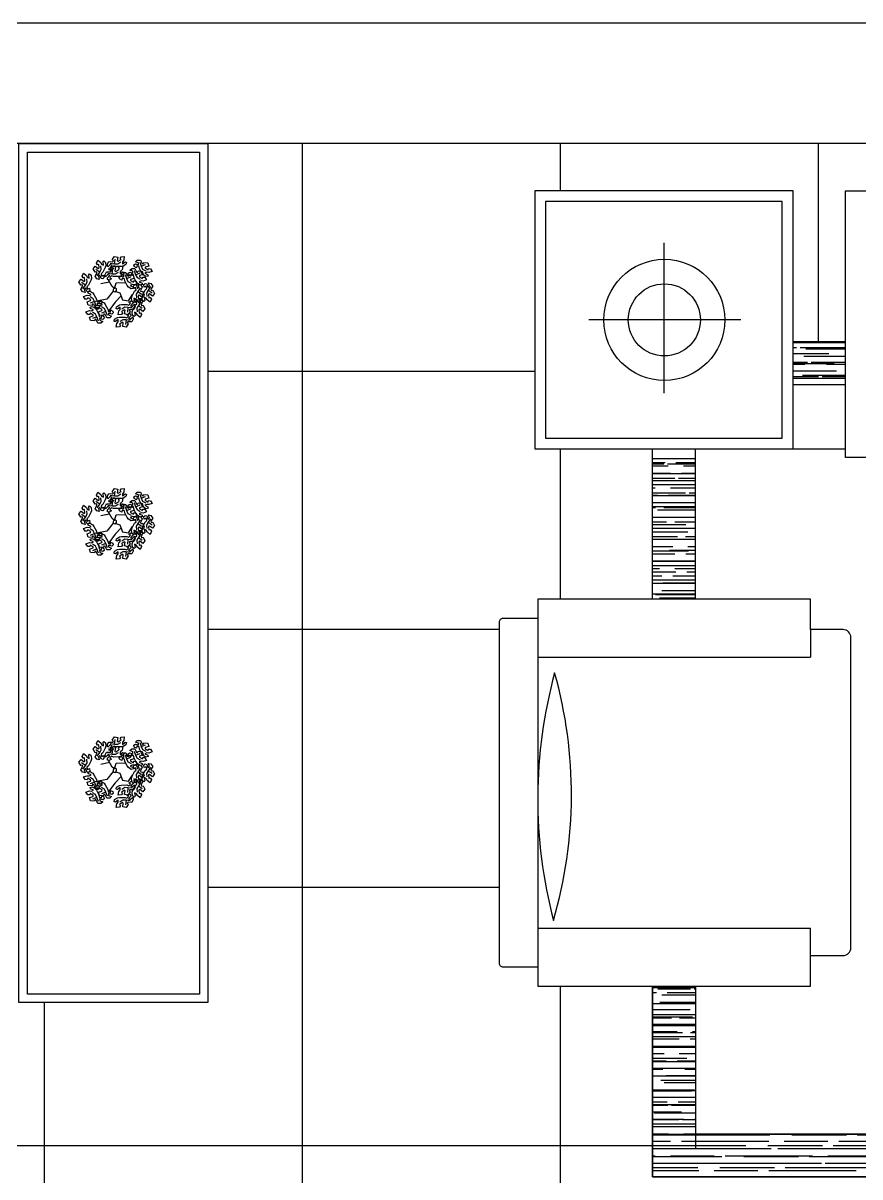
# Model space of a CAD drawing. Header units: millimetres. Extents: x 50914 to 68279, y -719533 to -710378.
# Drawn here: x 60329 to 62276, y -713061 to -710378 of the extents above; entities that cross this region are included whole.
import ezdxf

# ---------------------------------------------------------------- set-up
doc = ezdxf.new("R2010")
doc.units = ezdxf.units.MM
doc.header["$LTSCALE"] = 10
doc.layers.get('0').update_dxf_attribs({"linetype": 'CONTINUOUS'})
for name, color, linetype in [('__2', 30, 'CONTINUOUS'), ('__4', 38, 'CONTINUOUS'), ('____', 45, 'CONTINUOUS'), ('____0', 250, 'CONTINUOUS')]:
    doc.layers.add(name, color=color, linetype=linetype)
pattern_1 = [(360, (49432.39, 184483.225), (55.88, 25.4), [381, -50.8, 127, -25.4]), (360, (49466.172, 184495.925), (-25.4, 33.782), [76.2, -8.382, 152.4, -19.05]), (360, (49445.09, 184504.815), (132.08, 17.018), [203.2, -35.56, 101.6, -25.4])]

# ---------------------------------------------------------------- blocks, each defined once
blk = doc.blocks.new('BRANCHT', base_point=(1.548, 0.551))
for p, q in [((1.511, 0.64), (1.524, 0.662)), ((1.524, 0.662), (1.551, 0.661)), ((1.551, 0.661), (1.582, 0.622)), ((1.551, 0.661), (1.551, 0.661)), ((1.573, 0.682), (1.611, 0.684)), ((1.599, 0.643), (1.573, 0.682)), ((1.611, 0.684), (1.648, 0.656)), ((1.648, 0.656), (1.636, 0.607)), ((1.526, 0.607), (1.511, 0.64)), ((1.55, 0.627), (1.526, 0.607)), ((1.536, 0.471), (1.537, 0.5)), ((1.537, 0.5), (1.552, 0.572)), ((1.57, 0.598), (1.55, 0.627)), ((1.552, 0.572), (1.57, 0.598)), ((1.582, 0.622), (1.599, 0.643)), ((1.599, 0.582), (1.587, 0.538)), ((1.587, 0.538), (1.607, 0.492)), ((1.62, 0.64), (1.599, 0.582)), ((1.599, 0.582), (1.668, 0.562)), ((1.636, 0.537), (1.625, 0.526)), ((1.625, 0.526), (1.644, 0.481)), ((1.636, 0.607), (1.644, 0.59)), ((1.69, 0.518), (1.636, 0.537)), ((1.644, 0.59), (1.667, 0.602)), ((1.644, 0.481), (1.663, 0.492)), ((1.663, 0.492), (1.686, 0.474)), ((1.667, 0.602), (1.71, 0.563)), ((1.667, 0.602), (1.667, 0.602)), ((1.71, 0.563), (1.69, 0.518)), ((1.554, 0.427), (1.536, 0.471)), ((1.585, 0.414), (1.554, 0.427)), ((1.572, 0.474), (1.594, 0.431)), ((1.606, 0.467), (1.572, 0.474)), ((1.594, 0.431), (1.585, 0.414)), ((1.626, 0.447), (1.606, 0.467)), ((1.68, 0.427), (1.626, 0.447)), ((1.686, 0.474), (1.68, 0.427))]:
    blk.add_line(p, q)
blk = doc.blocks.new('AUDIT_I_070618214132-0')
at = {"xscale": 0.3048, "yscale": 0.3048, "zscale": 0.3048}
for p, rotation in [((-0.0689, 0.1303), 120), ((-0.0352, 0.0995), 120), ((0.0295, 0.0855), 60), ((0.0339, 0.1301), 60), ((-0.0259, 0.0583), 120), ((0.0948, 0.0764), 60), ((-0.0986, -0.0242), 240), ((0.0183, -0.0794), 300), ((0.0748, -0.0403), 300), ((-0.052, -0.095), 240), ((0.0913, -0.0822), 300)]:
    blk.add_blockref('BRANCHT', p, dxfattribs=dict(at, rotation=rotation))

msp = doc.modelspace()

# ---------------------------------------------------------------- hatches: boundary and pattern name
at = {"layer": '__2'}
h = msp.add_hatch(dxfattribs=at)
h.set_pattern_fill('AR-RROOF,_O', color=250, angle=180)
h.set_pattern_definition(pattern_1)
h.paths.add_polyline_path([(62120.3, -711118.8), (62120.3, -711218.8), (62242.1, -711218.8), (62242.1, -711118.8)])
h = msp.add_hatch(dxfattribs=at)
h.set_pattern_fill('AR-RROOF,_O', color=250, angle=180)
h.set_pattern_definition(pattern_1)
h.paths.add_polyline_path([(61793.5, -711717.2), (61893.5, -711717.2), (61893.5, -711379.4), (61793.5, -711379.4)])
h = msp.add_hatch(dxfattribs=at)
h.set_pattern_fill('AR-RROOF,_O', color=250, angle=180)
h.set_pattern_definition([(360, (49117.69, 184444.89), (55.88, 25.4), [381, -50.8, 127, -25.4]), (360, (49151.47, 184457.59), (-25.4, 33.782), [76.2, -8.382, 152.4, -19.05]), (360, (49130.389, 184466.48), (132.08, 17.018), [203.2, -35.56, 101.6, -25.4])])
h.paths.add_polyline_path([(65128.2, -712960.7), (61893.5, -712960.7), (61893.5, -712617.2), (61793.5, -712617.2), (61793.5, -713060.7), (65228.2, -713060.7), (65228.2, -712617.2), (65128.2, -712617.2)])

# ---------------------------------------------------------------- linework, layer by layer
at = {"ltscale": 60}
for p, q in [((66889.4, -710378.2), (53584.4, -710378.2)), ((66609.4, -710658.2), (57374.4, -710658.2))]:
    msp.add_line(p, q, dxfattribs=at)
at = {"layer": '__2', "color": 88}
for p, q in [((60525.3, -710939.1, 826.2), (60528.8, -710932.8, 826.2)), ((60526.7, -710944.7, 826.2), (60525.3, -710939.1, 826.2)), ((60532.3, -710939.6, 826.2), (60526.7, -710944.7, 826.2)), ((60528.8, -710932.8, 826.2), (60537.1, -710933, 826.2)), ((60530.9, -710947.2, 826.2), (60536.3, -710941.5, 826.2)), ((60532.2, -710936.4, 826.2), (60542.2, -710937.6, 826.2)), ((60536.3, -710941.5, 826.2), (60532.3, -710939.6, 826.2)), ((60537, -710928.2, 826.2), (60542, -710920.6, 826.2)), ((60539.6, -710931.3, 826.2), (60537, -710928.2, 826.2)), ((60537, -710928.2, 826.2), (60537, -710928.2, 826.2)), ((60537.1, -710933, 826.2), (60539.6, -710931.3, 826.2)), ((60542, -710920.6, 826.2), (60549.9, -710922.2, 826.2)), ((60542.2, -710937.6, 826.2), (60543.5, -710926.8, 826.2)), ((60542.2, -710937.6, 826.2), (60549.8, -710937.9, 826.2)), ((60549.9, -710922.2, 826.2), (60548.4, -710930.8, 826.2)), ((60548.4, -710930.8, 826.2), (60550.5, -710932, 826.2)), ((60549.8, -710937.9, 826.2), (60556.6, -710933.6, 826.2)), ((60550.5, -710932, 826.2), (60557.3, -710927.7, 826.2)), ((60554.9, -710925.2, 826.2), (60557.2, -710921.3, 826.2)), ((60557.3, -710927.7, 826.2), (60554.9, -710925.2, 826.2)), ((60557.2, -710921.3, 826.2), (60564.9, -710920.6, 826.2)), ((60560.7, -710932.9, 826.2), (60560.5, -710938, 826.2)), ((60560.5, -710938, 826.2), (60566.9, -710933.4, 826.2)), ((60563.4, -710929.2, 826.2), (60560.7, -710932.9, 826.2)), ((60568.7, -710939.2, 826.2), (60562.1, -710943.2, 826.2)), ((60564.9, -710920.6, 826.2), (60563.4, -710929.2, 826.2)), ((60566.9, -710933.4, 826.2), (60570, -710934.2, 826.2)), ((60570, -710934.2, 826.2), (60568.7, -710939.2, 826.2)), ((60520, -710962.5, 826.2), (60523.4, -710956.2, 826.2)), ((60521.3, -710968.1, 826.2), (60520, -710962.5, 826.2)), ((60526.9, -710963, 826.2), (60521.3, -710968.1, 826.2)), ((60523.4, -710956.2, 826.2), (60531.7, -710956.4, 826.2)), ((60525.5, -710970.6, 826.2), (60530.9, -710964.9, 826.2)), ((60526.8, -710959.8, 826.2), (60536.8, -710961, 826.2)), ((60530.9, -710964.9, 826.2), (60526.9, -710963, 826.2)), ((60529.9, -710951.8, 826.2), (60529.3, -710947.7, 826.2)), ((60533.8, -710953.1, 826.2), (60529.9, -710951.8, 826.2)), ((60530.9, -710947.2, 826.2), (60530.9, -710947.2, 826.2)), ((60535.1, -710965.8, 826.2), (60531, -710969.7, 826.2)), ((60531.6, -710951.6, 826.2), (60536.6, -710944, 826.2)), ((60534.2, -710954.7, 826.2), (60531.6, -710951.6, 826.2)), ((60531.6, -710951.6, 826.2), (60531.6, -710951.6, 826.2)), ((60531.7, -710956.4, 826.2), (60534.2, -710954.7, 826.2)), ((60538.7, -710949.7, 826.2), (60533.8, -710953.1, 826.2)), ((60539.8, -710967.6, 826.2), (60535.1, -710965.8, 826.2)), ((60540.4, -710942.4, 826.2), (60536.4, -710946.3, 826.2)), ((60536.4, -710946.3, 826.2), (60540.3, -710949.1, 826.2)), ((60536.8, -710961, 826.2), (60538.1, -710950.2, 826.2)), ((60536.8, -710961, 826.2), (60544.4, -710961.3, 826.2)), ((60538.2, -710943.5, 826.2), (60546.1, -710945, 826.2)), ((60551.9, -710967.4, 826.2), (60539.8, -710967.6, 826.2)), ((60545.2, -710944.2, 826.2), (60540.4, -710942.4, 826.2)), ((60544.5, -710945.6, 826.2), (60543, -710954.2, 826.2)), ((60543, -710954.2, 826.2), (60545.1, -710955.4, 826.2)), ((60544.4, -710961.3, 826.2), (60551.2, -710957, 826.2)), ((60545.1, -710955.4, 826.2), (60551.9, -710951.1, 826.2)), ((60557.3, -710944, 826.2), (60545.2, -710944.2, 826.2)), ((60551.1, -710948, 826.2), (60553.4, -710944.1, 826.2)), ((60553.5, -710950.5, 826.2), (60551.1, -710948, 826.2)), ((60556.7, -710966.6, 826.2), (60551.9, -710967.4, 826.2)), ((60553.4, -710944.1, 826.2), (60561.1, -710943.5, 826.2)), ((60555.3, -710956.3, 826.2), (60555.1, -710961.4, 826.2)), ((60555.1, -710961.4, 826.2), (60561.5, -710956.8, 826.2)), ((60558, -710952.6, 826.2), (60555.3, -710956.3, 826.2)), ((60563.3, -710962.6, 826.2), (60556.7, -710966.6, 826.2)), ((60562.1, -710943.2, 826.2), (60557.3, -710944, 826.2)), ((60561.1, -710943.5, 826.2), (60559.6, -710952.1, 826.2)), ((60561.5, -710956.8, 826.2), (60564.6, -710957.6, 826.2)), ((60564.6, -710957.6, 826.2), (60563.3, -710962.6, 826.2)), ((60530.6, -710980.3, 826.2), (60510.1, -710984.6, 826.2)), ((60526.1, -710974.6, 826.2), (60525.5, -710970.6, 826.2)), ((60525.5, -710970.6, 826.2), (60525.5, -710970.6, 826.2)), ((60530, -710975.9, 826.2), (60526.1, -710974.6, 826.2)), ((60536.3, -710990.8, 826.2), (60527.3, -710974.5, 826.2)), ((60534.9, -710972.5, 826.2), (60530, -710975.9, 826.2)), ((60531, -710969.7, 826.2), (60534.9, -710972.5, 826.2)), ((60541.8, -710994.9, 826.2), (60536.3, -710990.8, 826.2)), ((60541.8, -710994.9, 826.2), (60539.9, -710995.7, 826.2)), ((60541.8, -710994.9, 826.2), (60546, -710982.2, 826.2)), ((60544.3, -710994.6, 826.2), (60541.8, -710994.9, 826.2)), ((60546.9, -710996, 826.2), (60544.3, -710994.6, 826.2)), ((60546, -710982.2, 826.2), (60567.8, -710981.4, 826.2)), ((60524.5, -711020, 826.2), (60496.9, -711025.1, 826.2)), ((60538.9, -711001.3, 826.2), (60524.5, -711020, 826.2)), ((60539.9, -710995.7, 826.2), (60538.9, -710997.3, 826.2)), ((60538.9, -710997.3, 826.2), (60538.9, -711000.4, 826.2)), ((60538.9, -711000.4, 826.2), (60538.9, -711001.3, 826.2)), ((60538.9, -711001.3, 826.2), (60541.3, -711002.5, 826.2)), ((60541.3, -711002.5, 826.2), (60544.1, -711003.2, 826.2)), ((60557.4, -711012.5, 826.2), (60543.6, -711027.2, 826.2)), ((60544.1, -711003.2, 826.2), (60545.4, -711002.2, 826.2)), ((60545.4, -711002.2, 826.2), (60546.9, -710999.8, 826.2)), ((60545.4, -711002.2, 826.2), (60554.8, -711005.1, 826.2)), ((60546.9, -710999.8, 826.2), (60546.9, -710996, 826.2)), ((60554.8, -711005.1, 826.2), (60560.7, -711021.6, 826.2)), ((60560.7, -711021.6, 826.2), (60574.7, -711023.7, 826.2)), ((60574.7, -711023.7, 826.2), (60584.3, -711009.4, 826.2)), ((60543.6, -711027.2, 826.2), (60528.8, -711047, 826.2)), ((60545.6, -711042.5, 826.2), (60546.9, -711037.5, 826.2)), ((60548.7, -711043.3, 826.2), (60545.6, -711042.5, 826.2)), ((60546.9, -711037.5, 826.2), (60553.5, -711033.5, 826.2)), ((60555.1, -711038.6, 826.2), (60548.7, -711043.3, 826.2)), ((60550.7, -711056.1, 826.2), (60552.2, -711047.5, 826.2)), ((60552.2, -711047.5, 826.2), (60554.9, -711043.8, 826.2)), ((60553.5, -711033.5, 826.2), (60558.3, -711032.6, 826.2)), ((60554.9, -711043.8, 826.2), (60555.1, -711038.6, 826.2)), ((60558.3, -711032.6, 826.2), (60570.4, -711032.5, 826.2)), ((60565.1, -711044.6, 826.2), (60558.3, -711049, 826.2)), ((60558.3, -711049, 826.2), (60560.7, -711051.5, 826.2)), ((60565.8, -711038.8, 826.2), (60559, -711043.1, 826.2)), ((60567.2, -711045.9, 826.2), (60565.1, -711044.6, 826.2)), ((60565.7, -711054.5, 826.2), (60567.2, -711045.9, 826.2)), ((60573.4, -711039.1, 826.2), (60565.8, -711038.8, 826.2)), ((60570.4, -711032.5, 826.2), (60575.1, -711034.3, 826.2)), ((60573.4, -711039.1, 826.2), (60572.1, -711049.9, 826.2)), ((60583.4, -711040.3, 826.2), (60573.4, -711039.1, 826.2)), ((60578.6, -711048.5, 826.2), (60573.6, -711056.1, 826.2)), ((60575.1, -711034.3, 826.2), (60579.2, -711030.4, 826.2)), ((60575.3, -711027.5, 826.2), (60580.2, -711024.1, 826.2)), ((60579.2, -711030.4, 826.2), (60575.3, -711027.5, 826.2)), ((60578.5, -711043.7, 826.2), (60576, -711045.4, 826.2)), ((60576, -711045.4, 826.2), (60578.6, -711048.5, 826.2)), ((60586.8, -711043.9, 826.2), (60578.5, -711043.7, 826.2)), ((60578.6, -711048.5, 826.2), (60578.6, -711048.5, 826.2)), ((60584.7, -711029.5, 826.2), (60579.3, -711035.2, 826.2)), ((60579.3, -711035.2, 826.2), (60583.3, -711037.1, 826.2)), ((60580.2, -711024.1, 826.2), (60584.1, -711025.4, 826.2)), ((60583.3, -711037.1, 826.2), (60588.9, -711032, 826.2)), ((60584.1, -711025.4, 826.2), (60584.7, -711029.5, 826.2)), ((60584.7, -711029.5, 826.2), (60584.7, -711029.5, 826.2)), ((60590.2, -711037.5, 826.2), (60586.8, -711043.9, 826.2)), ((60588.9, -711032, 826.2), (60590.2, -711037.5, 826.2)), ((60541.1, -711071.6, 826.2), (60542.3, -711066.5, 826.2)), ((60544.1, -711072.3, 826.2), (60541.1, -711071.6, 826.2)), ((60542.3, -711066.5, 826.2), (60548.9, -711062.5, 826.2)), ((60550.5, -711067.7, 826.2), (60544.1, -711072.3, 826.2)), ((60547.6, -711076.5, 826.2), (60550.3, -711072.9, 826.2)), ((60548.9, -711062.5, 826.2), (60553.7, -711061.7, 826.2)), ((60550.3, -711072.9, 826.2), (60550.5, -711067.7, 826.2)), ((60558.4, -711055.4, 826.2), (60550.7, -711056.1, 826.2)), ((60553.7, -711061.7, 826.2), (60565.9, -711061.6, 826.2)), ((60560.5, -711073.7, 826.2), (60553.7, -711078.1, 826.2)), ((60561.3, -711067.8, 826.2), (60554.5, -711072.2, 826.2)), ((60560.7, -711051.5, 826.2), (60558.4, -711055.4, 826.2)), ((60562.6, -711075, 826.2), (60560.5, -711073.7, 826.2)), ((60561.1, -711083.6, 826.2), (60562.6, -711075, 826.2)), ((60568.9, -711068.2, 826.2), (60561.3, -711067.8, 826.2)), ((60573.6, -711056.1, 826.2), (60565.7, -711054.5, 826.2)), ((60565.9, -711061.6, 826.2), (60570.6, -711063.4, 826.2)), ((60568.9, -711068.2, 826.2), (60567.5, -711079, 826.2)), ((60578.8, -711069.4, 826.2), (60568.9, -711068.2, 826.2)), ((60570.6, -711063.4, 826.2), (60574.7, -711059.5, 826.2)), ((60570.8, -711056.6, 826.2), (60575.7, -711053.2, 826.2)), ((60574.7, -711059.5, 826.2), (60570.8, -711056.6, 826.2)), ((60573.9, -711072.8, 826.2), (60571.5, -711074.4, 826.2)), ((60571.5, -711074.4, 826.2), (60574, -711077.6, 826.2)), ((60582.2, -711073, 826.2), (60573.9, -711072.8, 826.2)), ((60580.2, -711058.6, 826.2), (60574.8, -711064.3, 826.2)), ((60574.8, -711064.3, 826.2), (60578.8, -711066.2, 826.2)), ((60575.7, -711053.2, 826.2), (60579.6, -711054.5, 826.2)), ((60578.8, -711066.2, 826.2), (60584.4, -711061.1, 826.2)), ((60579.6, -711054.5, 826.2), (60580.2, -711058.6, 826.2)), ((60580.2, -711058.6, 826.2), (60580.2, -711058.6, 826.2)), ((60585.7, -711066.6, 826.2), (60582.2, -711073, 826.2)), ((60584.4, -711061.1, 826.2), (60585.7, -711066.6, 826.2)), ((60546.1, -711085.1, 826.2), (60547.6, -711076.5, 826.2)), ((60553.8, -711084.5, 826.2), (60546.1, -711085.1, 826.2)), ((60553.7, -711078.1, 826.2), (60556.1, -711080.6, 826.2)), ((60556.1, -711080.6, 826.2), (60553.8, -711084.5, 826.2)), ((60569, -711085.1, 826.2), (60561.1, -711083.6, 826.2)), ((60574, -711077.6, 826.2), (60569, -711085.1, 826.2)), ((60574, -711077.6, 826.2), (60574, -711077.6, 826.2)), ((60525.3, -711478.6, 826.2), (60528.8, -711472.2, 826.2)), ((60528.8, -711472.2, 826.2), (60537.1, -711472.4, 826.2)), ((60532.2, -711475.8, 826.2), (60542.2, -711477, 826.2)), ((60537, -711467.6, 826.2), (60542, -711460, 826.2)), ((60539.6, -711470.7, 826.2), (60537, -711467.6, 826.2)), ((60537, -711467.6, 826.2), (60537, -711467.6, 826.2)), ((60537.1, -711472.4, 826.2), (60539.6, -711470.7, 826.2)), ((60542, -711460, 826.2), (60549.9, -711461.6, 826.2)), ((60542.2, -711477, 826.2), (60543.5, -711466.2, 826.2)), ((60542.2, -711477, 826.2), (60549.8, -711477.3, 826.2)), ((60549.9, -711461.6, 826.2), (60548.4, -711470.2, 826.2)), ((60548.4, -711470.2, 826.2), (60550.5, -711471.4, 826.2)), ((60549.8, -711477.3, 826.2), (60556.6, -711473, 826.2)), ((60550.5, -711471.4, 826.2), (60557.3, -711467.1, 826.2)), ((60554.9, -711464.6, 826.2), (60557.2, -711460.7, 826.2)), ((60557.3, -711467.1, 826.2), (60554.9, -711464.6, 826.2)), ((60557.2, -711460.7, 826.2), (60564.9, -711460, 826.2)), ((60560.7, -711472.3, 826.2), (60560.5, -711477.5, 826.2)), ((60560.5, -711477.5, 826.2), (60566.9, -711472.8, 826.2)), ((60563.4, -711468.6, 826.2), (60560.7, -711472.3, 826.2)), ((60564.9, -711460, 826.2), (60563.4, -711468.6, 826.2)), ((60566.9, -711472.8, 826.2), (60570, -711473.6, 826.2)), ((60570, -711473.6, 826.2), (60568.7, -711478.6, 826.2)), ((60520, -711502, 826.2), (60523.4, -711495.6, 826.2)), ((60521.3, -711507.5, 826.2), (60520, -711502, 826.2)), ((60526.9, -711502.4, 826.2), (60521.3, -711507.5, 826.2)), ((60523.4, -711495.6, 826.2), (60531.7, -711495.8, 826.2)), ((60526.7, -711484.1, 826.2), (60525.3, -711478.6, 826.2)), ((60525.5, -711510, 826.2), (60530.9, -711504.3, 826.2)), ((60532.3, -711479, 826.2), (60526.7, -711484.1, 826.2)), ((60526.8, -711499.2, 826.2), (60536.8, -711500.4, 826.2)), ((60530.9, -711504.3, 826.2), (60526.9, -711502.4, 826.2)), ((60529.9, -711491.2, 826.2), (60529.3, -711487.2, 826.2)), ((60533.8, -711492.5, 826.2), (60529.9, -711491.2, 826.2)), ((60530.9, -711486.6, 826.2), (60536.3, -711480.9, 826.2)), ((60530.9, -711486.6, 826.2), (60530.9, -711486.6, 826.2)), ((60535.1, -711505.2, 826.2), (60531, -711509.1, 826.2)), ((60531.6, -711491, 826.2), (60536.6, -711483.4, 826.2)), ((60534.2, -711494.1, 826.2), (60531.6, -711491, 826.2)), ((60531.6, -711491, 826.2), (60531.6, -711491, 826.2)), ((60531.7, -711495.8, 826.2), (60534.2, -711494.1, 826.2)), ((60536.3, -711480.9, 826.2), (60532.3, -711479, 826.2)), ((60538.7, -711489.1, 826.2), (60533.8, -711492.5, 826.2)), ((60539.8, -711507, 826.2), (60535.1, -711505.2, 826.2)), ((60540.4, -711481.8, 826.2), (60536.4, -711485.7, 826.2)), ((60536.4, -711485.7, 826.2), (60540.3, -711488.6, 826.2)), ((60536.8, -711500.4, 826.2), (60538.1, -711489.6, 826.2)), ((60536.8, -711500.4, 826.2), (60544.4, -711500.7, 826.2)), ((60538.2, -711482.9, 826.2), (60546.1, -711484.5, 826.2)), ((60545.2, -711483.6, 826.2), (60540.4, -711481.8, 826.2)), ((60544.5, -711485, 826.2), (60543, -711493.6, 826.2)), ((60543, -711493.6, 826.2), (60545.1, -711494.8, 826.2)), ((60544.4, -711500.7, 826.2), (60551.2, -711496.4, 826.2)), ((60545.1, -711494.8, 826.2), (60551.9, -711490.5, 826.2)), ((60557.3, -711483.5, 826.2), (60545.2, -711483.6, 826.2)), ((60551.1, -711487.5, 826.2), (60553.4, -711483.6, 826.2)), ((60553.5, -711489.9, 826.2), (60551.1, -711487.5, 826.2)), ((60553.4, -711483.6, 826.2), (60561.1, -711482.9, 826.2)), ((60555.3, -711495.7, 826.2), (60555.1, -711500.8, 826.2)), ((60555.1, -711500.8, 826.2), (60561.5, -711496.2, 826.2)), ((60558, -711492, 826.2), (60555.3, -711495.7, 826.2)), ((60563.3, -711502, 826.2), (60556.7, -711506, 826.2)), ((60562.1, -711482.6, 826.2), (60557.3, -711483.5, 826.2)), ((60561.1, -711482.9, 826.2), (60559.6, -711491.5, 826.2)), ((60561.5, -711496.2, 826.2), (60564.6, -711497, 826.2)), ((60568.7, -711478.6, 826.2), (60562.1, -711482.6, 826.2)), ((60564.6, -711497, 826.2), (60563.3, -711502, 826.2)), ((60530.6, -711519.8, 826.2), (60510.1, -711524, 826.2)), ((60526.1, -711514.1, 826.2), (60525.5, -711510, 826.2)), ((60525.5, -711510, 826.2), (60525.5, -711510, 826.2)), ((60530, -711515.3, 826.2), (60526.1, -711514.1, 826.2)), ((60536.3, -711530.2, 826.2), (60527.3, -711513.9, 826.2)), ((60534.9, -711511.9, 826.2), (60530, -711515.3, 826.2)), ((60531, -711509.1, 826.2), (60534.9, -711511.9, 826.2)), ((60541.8, -711534.4, 826.2), (60536.3, -711530.2, 826.2)), ((60551.9, -711506.8, 826.2), (60539.8, -711507, 826.2)), ((60541.8, -711534.4, 826.2), (60546, -711521.6, 826.2)), ((60546, -711521.6, 826.2), (60567.8, -711520.8, 826.2)), ((60556.7, -711506, 826.2), (60551.9, -711506.8, 826.2)), ((60538.9, -711540.7, 826.2), (60524.5, -711559.5, 826.2)), ((60539.9, -711535.1, 826.2), (60538.9, -711536.8, 826.2)), ((60538.9, -711536.8, 826.2), (60538.9, -711539.8, 826.2)), ((60538.9, -711539.8, 826.2), (60538.9, -711540.7, 826.2)), ((60538.9, -711540.7, 826.2), (60541.3, -711541.9, 826.2)), ((60541.8, -711534.4, 826.2), (60539.9, -711535.1, 826.2)), ((60541.3, -711541.9, 826.2), (60544.1, -711542.7, 826.2)), ((60544.3, -711534, 826.2), (60541.8, -711534.4, 826.2)), ((60557.4, -711551.9, 826.2), (60543.6, -711566.7, 826.2)), ((60544.1, -711542.7, 826.2), (60545.4, -711541.6, 826.2)), ((60546.9, -711535.5, 826.2), (60544.3, -711534, 826.2)), ((60545.4, -711541.6, 826.2), (60546.9, -711539.2, 826.2)), ((60545.4, -711541.6, 826.2), (60554.8, -711544.6, 826.2)), ((60546.9, -711539.2, 826.2), (60546.9, -711535.5, 826.2)), ((60554.8, -711544.6, 826.2), (60560.7, -711561, 826.2)), ((60574.7, -711563.1, 826.2), (60584.3, -711548.8, 826.2)), ((60524.5, -711559.5, 826.2), (60496.9, -711564.6, 826.2)), ((60543.6, -711566.7, 826.2), (60528.8, -711586.4, 826.2)), ((60545.6, -711581.9, 826.2), (60546.9, -711576.9, 826.2)), ((60548.7, -711582.7, 826.2), (60545.6, -711581.9, 826.2)), ((60546.9, -711576.9, 826.2), (60553.5, -711572.9, 826.2)), ((60555.1, -711578.1, 826.2), (60548.7, -711582.7, 826.2)), ((60552.2, -711586.9, 826.2), (60554.9, -711583.2, 826.2)), ((60553.5, -711572.9, 826.2), (60558.3, -711572.1, 826.2)), ((60554.9, -711583.2, 826.2), (60555.1, -711578.1, 826.2)), ((60558.3, -711572.1, 826.2), (60570.4, -711571.9, 826.2)), ((60565.1, -711584.1, 826.2), (60558.3, -711588.4, 826.2)), ((60565.8, -711578.2, 826.2), (60559, -711582.5, 826.2)), ((60560.7, -711561, 826.2), (60574.7, -711563.1, 826.2)), ((60567.2, -711585.3, 826.2), (60565.1, -711584.1, 826.2)), ((60565.7, -711593.9, 826.2), (60567.2, -711585.3, 826.2)), ((60573.4, -711578.5, 826.2), (60565.8, -711578.2, 826.2)), ((60570.4, -711571.9, 826.2), (60575.1, -711573.7, 826.2)), ((60573.4, -711578.5, 826.2), (60572.1, -711589.3, 826.2)), ((60583.4, -711579.7, 826.2), (60573.4, -711578.5, 826.2)), ((60575.1, -711573.7, 826.2), (60579.2, -711569.8, 826.2)), ((60575.3, -711567, 826.2), (60580.2, -711563.6, 826.2)), ((60579.2, -711569.8, 826.2), (60575.3, -711567, 826.2)), ((60578.5, -711583.1, 826.2), (60576, -711584.8, 826.2)), ((60576, -711584.8, 826.2), (60578.6, -711587.9, 826.2)), ((60586.8, -711583.3, 826.2), (60578.5, -711583.1, 826.2)), ((60584.7, -711568.9, 826.2), (60579.3, -711574.6, 826.2)), ((60579.3, -711574.6, 826.2), (60583.3, -711576.5, 826.2)), ((60580.2, -711563.6, 826.2), (60584.1, -711564.8, 826.2)), ((60583.3, -711576.5, 826.2), (60588.9, -711571.4, 826.2)), ((60584.1, -711564.8, 826.2), (60584.7, -711568.9, 826.2)), ((60584.7, -711568.9, 826.2), (60584.7, -711568.9, 826.2)), ((60590.2, -711577, 826.2), (60586.8, -711583.3, 826.2)), ((60588.9, -711571.4, 826.2), (60590.2, -711577, 826.2)), ((60541.1, -711611, 826.2), (60542.3, -711606, 826.2)), ((60544.1, -711611.8, 826.2), (60541.1, -711611, 826.2)), ((60542.3, -711606, 826.2), (60548.9, -711602, 826.2)), ((60550.5, -711607.1, 826.2), (60544.1, -711611.8, 826.2)), ((60547.6, -711616, 826.2), (60550.3, -711612.3, 826.2)), ((60548.9, -711602, 826.2), (60553.7, -711601.1, 826.2)), ((60550.3, -711612.3, 826.2), (60550.5, -711607.1, 826.2)), ((60550.7, -711595.5, 826.2), (60552.2, -711586.9, 826.2)), ((60558.4, -711594.8, 826.2), (60550.7, -711595.5, 826.2)), ((60553.7, -711601.1, 826.2), (60565.9, -711601, 826.2)), ((60561.3, -711607.3, 826.2), (60554.5, -711611.6, 826.2)), ((60558.3, -711588.4, 826.2), (60560.7, -711590.9, 826.2)), ((60560.7, -711590.9, 826.2), (60558.4, -711594.8, 826.2)), ((60568.9, -711607.6, 826.2), (60561.3, -711607.3, 826.2)), ((60573.6, -711595.5, 826.2), (60565.7, -711593.9, 826.2)), ((60565.9, -711601, 826.2), (60570.6, -711602.8, 826.2)), ((60568.9, -711607.6, 826.2), (60567.5, -711618.4, 826.2)), ((60578.8, -711608.8, 826.2), (60568.9, -711607.6, 826.2)), ((60570.6, -711602.8, 826.2), (60574.7, -711598.9, 826.2)), ((60570.8, -711596, 826.2), (60575.7, -711592.7, 826.2)), ((60574.7, -711598.9, 826.2), (60570.8, -711596, 826.2)), ((60573.9, -711612.2, 826.2), (60571.5, -711613.9, 826.2)), ((60578.6, -711587.9, 826.2), (60573.6, -711595.5, 826.2)), ((60582.2, -711612.4, 826.2), (60573.9, -711612.2, 826.2)), ((60580.2, -711598, 826.2), (60574.8, -711603.7, 826.2)), ((60574.8, -711603.7, 826.2), (60578.8, -711605.6, 826.2)), ((60575.7, -711592.7, 826.2), (60579.6, -711593.9, 826.2)), ((60578.6, -711587.9, 826.2), (60578.6, -711587.9, 826.2)), ((60578.8, -711605.6, 826.2), (60584.4, -711600.5, 826.2)), ((60579.6, -711593.9, 826.2), (60580.2, -711598, 826.2)), ((60580.2, -711598, 826.2), (60580.2, -711598, 826.2)), ((60585.7, -711606, 826.2), (60582.2, -711612.4, 826.2)), ((60584.4, -711600.5, 826.2), (60585.7, -711606, 826.2)), ((60546.1, -711624.6, 826.2), (60547.6, -711616, 826.2)), ((60553.8, -711623.9, 826.2), (60546.1, -711624.6, 826.2)), ((60560.5, -711613.2, 826.2), (60553.7, -711617.5, 826.2)), ((60553.7, -711617.5, 826.2), (60556.1, -711620, 826.2)), ((60556.1, -711620, 826.2), (60553.8, -711623.9, 826.2)), ((60562.6, -711614.4, 826.2), (60560.5, -711613.2, 826.2)), ((60561.1, -711623, 826.2), (60562.6, -711614.4, 826.2)), ((60569, -711624.6, 826.2), (60561.1, -711623, 826.2)), ((60574, -711617, 826.2), (60569, -711624.6, 826.2)), ((60571.5, -711613.9, 826.2), (60574, -711617, 826.2)), ((60574, -711617, 826.2), (60574, -711617, 826.2)), ((60537, -712045.1, 826.2), (60542, -712037.5, 826.2)), ((60542, -712037.5, 826.2), (60549.9, -712039.1, 826.2)), ((60549.9, -712039.1, 826.2), (60548.4, -712047.7, 826.2)), ((60554.9, -712042.1, 826.2), (60557.2, -712038.2, 826.2)), ((60557.2, -712038.2, 826.2), (60564.9, -712037.5, 826.2)), ((60564.9, -712037.5, 826.2), (60563.4, -712046.1, 826.2)), ((60525.3, -712056.1, 826.2), (60528.8, -712049.7, 826.2)), ((60526.7, -712061.6, 826.2), (60525.3, -712056.1, 826.2)), ((60532.3, -712056.5, 826.2), (60526.7, -712061.6, 826.2)), ((60528.8, -712049.7, 826.2), (60537.1, -712049.9, 826.2)), ((60529.9, -712068.7, 826.2), (60529.3, -712064.7, 826.2)), ((60530.9, -712064.1, 826.2), (60536.3, -712058.4, 826.2)), ((60530.9, -712064.1, 826.2), (60530.9, -712064.1, 826.2)), ((60531.6, -712068.5, 826.2), (60536.6, -712060.9, 826.2)), ((60534.2, -712071.6, 826.2), (60531.6, -712068.5, 826.2)), ((60531.6, -712068.5, 826.2), (60531.6, -712068.5, 826.2)), ((60532.2, -712053.3, 826.2), (60542.2, -712054.5, 826.2)), ((60536.3, -712058.4, 826.2), (60532.3, -712056.5, 826.2)), ((60538.7, -712066.6, 826.2), (60533.8, -712070, 826.2)), ((60540.4, -712059.3, 826.2), (60536.4, -712063.2, 826.2)), ((60536.4, -712063.2, 826.2), (60540.3, -712066.1, 826.2)), ((60536.8, -712077.9, 826.2), (60538.1, -712067.1, 826.2)), ((60539.6, -712048.2, 826.2), (60537, -712045.1, 826.2)), ((60537, -712045.1, 826.2), (60537, -712045.1, 826.2)), ((60537.1, -712049.9, 826.2), (60539.6, -712048.2, 826.2)), ((60538.2, -712060.4, 826.2), (60546.1, -712062, 826.2)), ((60545.2, -712061.1, 826.2), (60540.4, -712059.3, 826.2)), ((60542.2, -712054.5, 826.2), (60543.5, -712043.7, 826.2)), ((60542.2, -712054.5, 826.2), (60549.8, -712054.8, 826.2)), ((60544.5, -712062.5, 826.2), (60543, -712071.1, 826.2)), ((60545.1, -712072.3, 826.2), (60551.9, -712068, 826.2)), ((60557.3, -712060.9, 826.2), (60545.2, -712061.1, 826.2)), ((60548.4, -712047.7, 826.2), (60550.5, -712048.9, 826.2)), ((60549.8, -712054.8, 826.2), (60556.6, -712050.5, 826.2)), ((60550.5, -712048.9, 826.2), (60557.3, -712044.6, 826.2)), ((60551.1, -712065, 826.2), (60553.4, -712061, 826.2)), ((60553.5, -712067.4, 826.2), (60551.1, -712065, 826.2)), ((60553.4, -712061, 826.2), (60561.1, -712060.4, 826.2)), ((60557.3, -712044.6, 826.2), (60554.9, -712042.1, 826.2)), ((60562.1, -712060.1, 826.2), (60557.3, -712060.9, 826.2)), ((60561.1, -712060.4, 826.2), (60559.6, -712069, 826.2)), ((60560.7, -712049.8, 826.2), (60560.5, -712055, 826.2)), ((60560.5, -712055, 826.2), (60566.9, -712050.3, 826.2)), ((60563.4, -712046.1, 826.2), (60560.7, -712049.8, 826.2)), ((60568.7, -712056.1, 826.2), (60562.1, -712060.1, 826.2)), ((60566.9, -712050.3, 826.2), (60570, -712051.1, 826.2)), ((60570, -712051.1, 826.2), (60568.7, -712056.1, 826.2)), ((60520, -712079.5, 826.2), (60523.4, -712073.1, 826.2)), ((60521.3, -712085, 826.2), (60520, -712079.5, 826.2)), ((60526.9, -712079.9, 826.2), (60521.3, -712085, 826.2)), ((60523.4, -712073.1, 826.2), (60531.7, -712073.3, 826.2)), ((60525.5, -712087.5, 826.2), (60530.9, -712081.8, 826.2)), ((60526.1, -712091.6, 826.2), (60525.5, -712087.5, 826.2)), ((60525.5, -712087.5, 826.2), (60525.5, -712087.5, 826.2)), ((60530, -712092.8, 826.2), (60526.1, -712091.6, 826.2)), ((60526.8, -712076.7, 826.2), (60536.8, -712077.9, 826.2)), ((60530.9, -712081.8, 826.2), (60526.9, -712079.9, 826.2)), ((60536.3, -712107.7, 826.2), (60527.3, -712091.4, 826.2)), ((60533.8, -712070, 826.2), (60529.9, -712068.7, 826.2)), ((60534.9, -712089.4, 826.2), (60530, -712092.8, 826.2)), ((60535.1, -712082.7, 826.2), (60531, -712086.6, 826.2)), ((60531, -712086.6, 826.2), (60534.9, -712089.4, 826.2)), ((60531.7, -712073.3, 826.2), (60534.2, -712071.6, 826.2)), ((60539.8, -712084.5, 826.2), (60535.1, -712082.7, 826.2)), ((60536.8, -712077.9, 826.2), (60544.4, -712078.2, 826.2)), ((60551.9, -712084.3, 826.2), (60539.8, -712084.5, 826.2)), ((60543, -712071.1, 826.2), (60545.1, -712072.3, 826.2)), ((60544.4, -712078.2, 826.2), (60551.2, -712073.9, 826.2)), ((60556.7, -712083.5, 826.2), (60551.9, -712084.3, 826.2)), ((60555.3, -712073.2, 826.2), (60555.1, -712078.3, 826.2)), ((60555.1, -712078.3, 826.2), (60561.5, -712073.7, 826.2)), ((60558, -712069.5, 826.2), (60555.3, -712073.2, 826.2)), ((60563.3, -712079.5, 826.2), (60556.7, -712083.5, 826.2)), ((60561.5, -712073.7, 826.2), (60564.6, -712074.5, 826.2)), ((60564.6, -712074.5, 826.2), (60563.3, -712079.5, 826.2)), ((60530.6, -712097.3, 826.2), (60510.1, -712101.5, 826.2)), ((60538.9, -712118.2, 826.2), (60524.5, -712137, 826.2)), ((60541.8, -712111.9, 826.2), (60536.3, -712107.7, 826.2)), ((60539.9, -712112.6, 826.2), (60538.9, -712114.3, 826.2)), ((60538.9, -712114.3, 826.2), (60538.9, -712117.3, 826.2)), ((60538.9, -712117.3, 826.2), (60538.9, -712118.2, 826.2)), ((60538.9, -712118.2, 826.2), (60541.3, -712119.4, 826.2)), ((60541.8, -712111.9, 826.2), (60539.9, -712112.6, 826.2)), ((60541.3, -712119.4, 826.2), (60544.1, -712120.2, 826.2)), ((60541.8, -712111.9, 826.2), (60546, -712099.1, 826.2)), ((60544.3, -712111.5, 826.2), (60541.8, -712111.9, 826.2)), ((60544.1, -712120.2, 826.2), (60545.4, -712119.1, 826.2)), ((60546.9, -712113, 826.2), (60544.3, -712111.5, 826.2)), ((60545.4, -712119.1, 826.2), (60546.9, -712116.7, 826.2)), ((60545.4, -712119.1, 826.2), (60554.8, -712122.1, 826.2)), ((60546, -712099.1, 826.2), (60567.8, -712098.3, 826.2)), ((60546.9, -712116.7, 826.2), (60546.9, -712113, 826.2)), ((60554.8, -712122.1, 826.2), (60560.7, -712138.5, 826.2)), ((60524.5, -712137, 826.2), (60496.9, -712142.1, 826.2)), ((60543.6, -712144.2, 826.2), (60528.8, -712163.9, 826.2)), ((60557.4, -712129.4, 826.2), (60543.6, -712144.2, 826.2)), ((60560.7, -712138.5, 826.2), (60574.7, -712140.6, 826.2)), ((60574.7, -712140.6, 826.2), (60584.3, -712126.3, 826.2)), ((60575.1, -712151.2, 826.2), (60579.2, -712147.3, 826.2)), ((60575.3, -712144.5, 826.2), (60580.2, -712141.1, 826.2)), ((60579.2, -712147.3, 826.2), (60575.3, -712144.5, 826.2)), ((60584.7, -712146.4, 826.2), (60579.3, -712152.1, 826.2)), ((60580.2, -712141.1, 826.2), (60584.1, -712142.3, 826.2)), ((60583.3, -712154, 826.2), (60588.9, -712148.9, 826.2)), ((60584.1, -712142.3, 826.2), (60584.7, -712146.4, 826.2)), ((60584.7, -712146.4, 826.2), (60584.7, -712146.4, 826.2)), ((60588.9, -712148.9, 826.2), (60590.2, -712154.5, 826.2)), ((60545.6, -712159.4, 826.2), (60546.9, -712154.4, 826.2)), ((60548.7, -712160.2, 826.2), (60545.6, -712159.4, 826.2)), ((60546.9, -712154.4, 826.2), (60553.5, -712150.4, 826.2)), ((60555.1, -712155.6, 826.2), (60548.7, -712160.2, 826.2)), ((60550.7, -712173, 826.2), (60552.2, -712164.4, 826.2)), ((60558.4, -712172.3, 826.2), (60550.7, -712173, 826.2)), ((60552.2, -712164.4, 826.2), (60554.9, -712160.7, 826.2)), ((60553.5, -712150.4, 826.2), (60558.3, -712149.6, 826.2)), ((60554.9, -712160.7, 826.2), (60555.1, -712155.6, 826.2)), ((60558.3, -712149.6, 826.2), (60570.4, -712149.4, 826.2)), ((60565.1, -712161.6, 826.2), (60558.3, -712165.9, 826.2)), ((60558.3, -712165.9, 826.2), (60560.7, -712168.4, 826.2)), ((60560.7, -712168.4, 826.2), (60558.4, -712172.3, 826.2)), ((60565.8, -712155.7, 826.2), (60559, -712160, 826.2)), ((60567.2, -712162.8, 826.2), (60565.1, -712161.6, 826.2)), ((60565.7, -712171.4, 826.2), (60567.2, -712162.8, 826.2)), ((60573.6, -712173, 826.2), (60565.7, -712171.4, 826.2)), ((60573.4, -712156, 826.2), (60565.8, -712155.7, 826.2)), ((60570.4, -712149.4, 826.2), (60575.1, -712151.2, 826.2)), ((60570.8, -712173.5, 826.2), (60575.7, -712170.1, 826.2)), ((60574.7, -712176.4, 826.2), (60570.8, -712173.5, 826.2)), ((60573.4, -712156, 826.2), (60572.1, -712166.8, 826.2)), ((60583.4, -712157.2, 826.2), (60573.4, -712156, 826.2)), ((60578.6, -712165.4, 826.2), (60573.6, -712173, 826.2)), ((60580.2, -712175.5, 826.2), (60574.8, -712181.2, 826.2)), ((60575.7, -712170.1, 826.2), (60579.6, -712171.4, 826.2)), ((60578.5, -712160.6, 826.2), (60576, -712162.3, 826.2)), ((60576, -712162.3, 826.2), (60578.6, -712165.4, 826.2)), ((60586.8, -712160.8, 826.2), (60578.5, -712160.6, 826.2)), ((60578.6, -712165.4, 826.2), (60578.6, -712165.4, 826.2)), ((60579.3, -712152.1, 826.2), (60583.3, -712154, 826.2)), ((60579.6, -712171.4, 826.2), (60580.2, -712175.5, 826.2)), ((60580.2, -712175.5, 826.2), (60580.2, -712175.5, 826.2)), ((60590.2, -712154.5, 826.2), (60586.8, -712160.8, 826.2)), ((60541.1, -712188.5, 826.2), (60542.3, -712183.5, 826.2)), ((60544.1, -712189.3, 826.2), (60541.1, -712188.5, 826.2)), ((60542.3, -712183.5, 826.2), (60548.9, -712179.5, 826.2)), ((60550.5, -712184.6, 826.2), (60544.1, -712189.3, 826.2)), ((60546.1, -712202.1, 826.2), (60547.6, -712193.5, 826.2)), ((60553.8, -712201.4, 826.2), (60546.1, -712202.1, 826.2)), ((60547.6, -712193.5, 826.2), (60550.3, -712189.8, 826.2)), ((60548.9, -712179.5, 826.2), (60553.7, -712178.6, 826.2)), ((60550.3, -712189.8, 826.2), (60550.5, -712184.6, 826.2)), ((60553.7, -712178.6, 826.2), (60565.9, -712178.5, 826.2)), ((60560.5, -712190.6, 826.2), (60553.7, -712195, 826.2)), ((60553.7, -712195, 826.2), (60556.1, -712197.5, 826.2)), ((60556.1, -712197.5, 826.2), (60553.8, -712201.4, 826.2)), ((60561.3, -712184.8, 826.2), (60554.5, -712189.1, 826.2)), ((60562.6, -712191.9, 826.2), (60560.5, -712190.6, 826.2)), ((60561.1, -712200.5, 826.2), (60562.6, -712191.9, 826.2)), ((60569, -712202.1, 826.2), (60561.1, -712200.5, 826.2)), ((60568.9, -712185.1, 826.2), (60561.3, -712184.8, 826.2)), ((60565.9, -712178.5, 826.2), (60570.6, -712180.3, 826.2)), ((60568.9, -712185.1, 826.2), (60567.5, -712195.9, 826.2)), ((60578.8, -712186.3, 826.2), (60568.9, -712185.1, 826.2)), ((60574, -712194.5, 826.2), (60569, -712202.1, 826.2)), ((60570.6, -712180.3, 826.2), (60574.7, -712176.4, 826.2)), ((60573.9, -712189.7, 826.2), (60571.5, -712191.4, 826.2)), ((60571.5, -712191.4, 826.2), (60574, -712194.5, 826.2)), ((60582.2, -712189.9, 826.2), (60573.9, -712189.7, 826.2)), ((60574, -712194.5, 826.2), (60574, -712194.5, 826.2)), ((60574.8, -712181.2, 826.2), (60578.8, -712183.1, 826.2)), ((60578.8, -712183.1, 826.2), (60584.4, -712178, 826.2)), ((60585.7, -712183.5, 826.2), (60582.2, -712189.9, 826.2)), ((60584.4, -712178, 826.2), (60585.7, -712183.5, 826.2))]:
    msp.add_line(p, q, dxfattribs=at)
at = {"layer": '__4', "ltscale": 60}
for p, q in [((60979.4, -715203.2), (60979.4, -710658.2)), ((61579.4, -710768.2), (61579.4, -710658.2)), ((62179.4, -711118.8), (62179.4, -710658.2)), ((61519.8, -711188.2), (60759.4, -711188.2)), ((61579.4, -711717.2), (61579.4, -711367.9)), ((61436.7, -711788.2), (60759.4, -711788.2)), ((61436.7, -712388.2), (60759.4, -712388.2)), ((61579.4, -715203.2), (61579.4, -712617.2)), ((60379.4, -715203.2), (60379.4, -712655.5)), ((61793.5, -712988.2), (59582.2, -712988.2))]:
    msp.add_line(p, q, dxfattribs=at)
at = {"layer": '____', "ltscale": 60}
for p, q in [((61519.8, -710768.2), (61519.8, -711367.9)), ((62120.3, -710768.2), (61519.8, -710768.2)), ((62120.3, -711367.9), (62120.3, -710768.2)), ((61519.8, -711367.9), (62120.3, -711367.9)), ((61793.5, -712617.2), (61793.5, -713060.7))]:
    msp.add_line(p, q, dxfattribs=at)
at = {"layer": '____', "ltscale": 5}
msp.add_line((61793.5, -713060.7), (65228.2, -713060.7), dxfattribs=at)
at = {"layer": '____', "ltscale": 60}
for points in [[(60319.4, -710658.2), (60759.4, -710658.2), (60759.4, -712655.5), (60319.4, -712655.5)], [(64717.1, -710768.2), (64717.1, -711388.2), (64634.6, -711388.2), (64634.6, -711558.2), (62324.6, -711558.2), (62324.6, -711388.2), (62242.1, -711388.2), (62242.1, -710768.2), (62297.1, -710768.2), (62297.1, -710658.2), (64662.1, -710658.2), (64662.1, -710768.2)]]:
    msp.add_lwpolyline(points, close=True, dxfattribs=at)
at = {"layer": '____', "ltscale": 5}
for points in [[(62120.3, -711118.8), (62242.1, -711118.8)], [(61793.5, -711717.2), (61793.5, -711367.9)]]:
    msp.add_lwpolyline(points, dxfattribs=at)
at = {"layer": '____', "ltscale": 60}
for points in [[(61793.5, -711717.2), (61793.5, -711367.9), (62242.1, -711367.9)], [(65228.2, -712617.2), (65228.2, -713060.7), (61793.5, -713060.7), (61793.5, -712617.2)]]:
    msp.add_lwpolyline(points, dxfattribs=at)
msp.add_lwpolyline([(62254.8, -712528), (62254.8, -711806.4, 0.414214), (62236.8, -711788.4), (62200.8, -711788.4), (62160.7, -711788.4), (62160.7, -711717.2), (61526.7, -711717.2), (61526.7, -711762.2), (61445.7, -711762.2, 0.414214), (61436.7, -711771.2), (61436.7, -712563.2, 0.414214), (61445.7, -712572.2), (61526.7, -712572.2), (61526.7, -712617.2), (62160.7, -712617.2), (62160.7, -712545.9), (62200.8, -712545.9), (62236.8, -712545.9, 0.414214)], format="xyb", close=True, dxfattribs=at)
msp.add_circle((61821, -711068.2), 140.8, dxfattribs=at)
at = {"layer": '____0'}
for p, q in [((61544.8, -710793.2), (61544.8, -711342.9)), ((62095.3, -710793.2), (61544.8, -710793.2)), ((62095.3, -711342.9), (62095.3, -710793.2)), ((61820.1, -710889.3), (61820.1, -711238.8)), ((61998.7, -711068.1), (61645.4, -711068.1)), ((61544.8, -711342.9), (62095.3, -711342.9)), ((61526.7, -711762.2), (61526.7, -712572.2)), ((62160.7, -711788.4), (62160.7, -711852.2)), ((61526.7, -711852.2), (62160.7, -711852.2)), ((61526.7, -712482.2), (62160.7, -712482.2)), ((62160.7, -712545.9), (62160.7, -712482.2)), ((61893.5, -712617.2), (61893.5, -712995.7)), ((61893.5, -712960.7), (65128.2, -712960.7))]:
    msp.add_line(p, q, dxfattribs=at)
msp.add_lwpolyline([(60339.4, -710678.2), (60739.4, -710678.2), (60739.4, -712635.5), (60339.4, -712635.5)], close=True, dxfattribs=at)
for points in [[(62120.3, -711218.8), (62242.1, -711218.8)], [(61893.5, -711717.2), (61893.5, -711367.9)]]:
    msp.add_lwpolyline(points, dxfattribs=at)
msp.add_circle((61821, -711068.2), 83.8, dxfattribs=at)
for centre, radius, start, end in [((62641.5, -712181.8), 1114.9, 164.7525, 194.6916), ((60561.3, -712171.7), 1043.7, 343.7052, 15.7389)]:
    msp.add_arc(centre, radius, start, end, dxfattribs=at)

# ---------------------------------------------------------------- block references
at = {"layer": '__2', "color": 88, "xscale": 493.6219184292839, "yscale": 543.5603875176748, "zscale": 493.6219184293595, "rotation": 281.3465131496517}
for p in [(60538.9, -710999.6, 826.2), (60538.9, -711539, 826.2), (60538.9, -712116.5, 826.2)]:
    msp.add_blockref('AUDIT_I_070618214132-0', p, dxfattribs=at)

doc.saveas('drawing.dxf')
